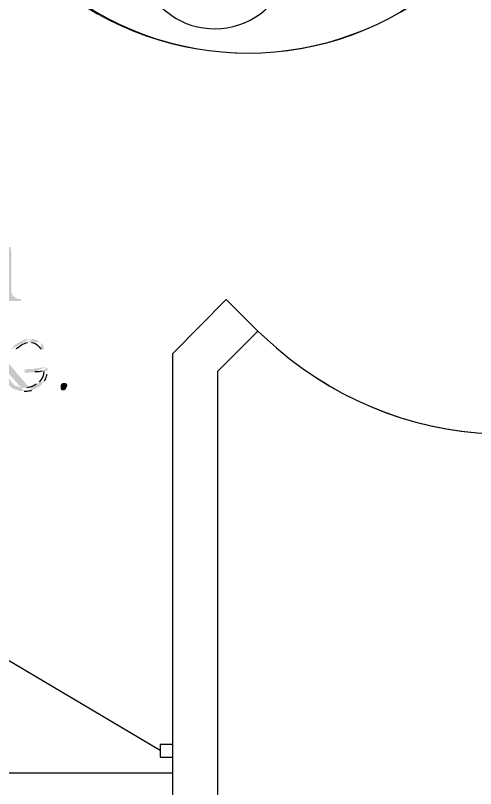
# Model space of a CAD drawing. Header units: inches. Extents: x -167 to 6071, y -6287 to -2731.
# Drawn here: x 546.9 to 583.4, y -5935.3 to -5874.1 of the extents above; entities that cross this region are included whole.
import ezdxf

# ---------------------------------------------------------------- set-up
doc = ezdxf.new("R2010")
doc.units = ezdxf.units.IN
doc.header["$LTSCALE"] = 96
doc.header["$MEASUREMENT"] = 0
doc.layers.add('Doors', color=5, linetype='Continuous', lineweight=9)
doc.layers.add('Furniture', color=7, linetype='Continuous', lineweight=5, true_color=0x994d00)
doc.layers.add('PDF_Geometry', color=7, linetype='Continuous', true_color=0x4a4a4a)
doc.layers.add('PDF_Solid Fills', color=7, linetype='Continuous')

msp = doc.modelspace()

# ---------------------------------------------------------------- hatches: boundary and pattern name
at = {"layer": 'PDF_Solid Fills', "transparency": 33554559}
h = msp.add_hatch(color=256, dxfattribs=at)
h.paths.add_polyline_path([(545.13, -5891.242), (544.97, -5891.295)], flags=0)
h.paths.add_polyline_path([(543.957, -5891.669), (543.797, -5891.829), (544.703, -5891.882), (544.863, -5891.882)], flags=0)
h.paths.add_polyline_path([(545.557, -5892.469), (545.61, -5892.735), (545.61, -5895.935), (545.557, -5896.149), (545.45, -5896.309), (545.29, -5896.415), (544.863, -5896.522), (544.863, -5896.682), (547.37, -5896.682), (547.37, -5896.522), (547.157, -5896.522), (546.997, -5896.469), (546.837, -5896.362), (546.677, -5896.202), (546.623, -5895.989), (546.623, -5892.895), (546.57, -5892.629), (546.57, -5892.415)], flags=0)
h.paths.add_polyline_path([(545.77, -5891.349), (545.557, -5891.295), (545.343, -5891.295)], flags=0)
h = msp.add_hatch(color=256, dxfattribs=at)
h.paths.add_polyline_path([(548.117, -5899.669), (548.063, -5899.669), (547.957, -5899.722), (547.743, -5899.722), (547.21, -5899.989), (547.157, -5899.989), (547.05, -5900.095), (546.837, -5900.202), (546.783, -5900.309), (546.677, -5900.415), (546.623, -5900.469), (546.517, -5900.575)], flags=0)
h.paths.add_polyline_path([(545.983, -5901.962), (545.983, -5902.335), (546.037, -5902.442), (546.037, -5902.709), (546.09, -5902.815), (546.143, -5902.922), (546.197, -5903.029), (546.25, -5903.135), (546.303, -5903.189), (546.357, -5903.295), (546.463, -5903.402), (546.57, -5903.455), (546.623, -5903.562), (546.943, -5903.722), (547.05, -5903.722), (547.263, -5903.829), (547.637, -5903.829)], flags=0)
h.paths.add_polyline_path([(548.223, -5903.775), (548.65, -5903.562), (547.37, -5903.562), (547.157, -5903.455), (547.05, -5903.455), (546.837, -5903.349), (546.783, -5903.242), (546.677, -5903.189), (546.623, -5903.135), (546.57, -5903.029), (546.517, -5902.975), (546.463, -5902.869), (546.41, -5902.762), (546.357, -5902.655), (546.303, -5902.549), (546.303, -5901.802), (546.357, -5901.695), (546.357, -5901.589)], flags=0)
h.paths.add_polyline_path([(546.89, -5900.629), (546.943, -5900.575), (546.997, -5900.469)], flags=0)
h.paths.add_polyline_path([(547.903, -5899.989), (548.01, -5899.989), (548.117, -5899.935), (548.863, -5899.935), (548.81, -5899.882), (548.49, -5899.722), (548.383, -5899.722), (548.277, -5899.669)], flags=0)
h = msp.add_hatch(color=256, dxfattribs=at)
h.paths.add_polyline_path([(548.863, -5899.935), (548.117, -5899.935), (548.223, -5899.989)], flags=0)
h.paths.add_polyline_path([(548.97, -5900.522), (549.077, -5900.575), (549.183, -5900.522), (549.183, -5900.309), (549.13, -5900.202), (549.077, -5900.095), (548.97, -5900.042)], flags=0)
h = msp.add_hatch(color=256, dxfattribs=at)
h.paths.add_polyline_path([(549.343, -5901.909), (548.757, -5902.015), (548.49, -5902.015), (548.383, -5902.069), (547.903, -5902.069), (547.797, -5902.122), (547.69, -5902.122), (547.637, -5902.229), (547.69, -5902.335), (547.743, -5902.335), (547.85, -5902.389), (547.957, -5902.389), (548.063, -5902.335), (548.383, -5902.335), (548.49, -5902.282)], flags=0)
h.paths.add_polyline_path([(549.077, -5902.229), (549.183, -5902.229), (549.503, -5902.175), (549.503, -5902.069), (549.45, -5901.962)], flags=0)
h = msp.add_hatch(color=256, dxfattribs=at)
h.paths.add_polyline_path([(549.503, -5902.175), (549.183, -5902.229), (549.183, -5902.282)], flags=0)
h.paths.add_polyline_path([(548.81, -5903.135), (548.703, -5903.189), (548.703, -5903.242), (548.597, -5903.295)], flags=0)
h.paths.add_polyline_path([(547.85, -5903.562), (547.69, -5903.562), (548.65, -5903.562), (548.757, -5903.509), (548.81, -5903.455), (548.917, -5903.402), (549.023, -5903.295), (549.077, -5903.189), (549.183, -5903.135), (549.237, -5903.029)], flags=0)
h.paths.add_polyline_path([(549.45, -5902.495), (549.503, -5902.389), (549.503, -5902.282)], flags=0)
msp.add_hatch(color=256, dxfattribs=at).paths.add_polyline_path([(550.73, -5903.775), (550.623, -5903.775), (550.57, -5903.722), (550.517, -5903.615), (550.517, -5903.402), (550.57, -5903.295), (550.677, -5903.189), (550.943, -5903.189), (550.997, -5903.242), (551.05, -5903.349), (551.05, -5903.402), (550.997, -5903.562), (550.943, -5903.615), (550.943, -5903.669), (550.837, -5903.775)])

# ---------------------------------------------------------------- linework, layer by layer
at = {"layer": 'Doors', "transparency": 33554687}
for points in [[(548.437, -5870.069), (549.877, -5871.509, 0.364513), (581.023, -5871.242), (582.303, -5870.015)], [(566.143, -5899.082), (567.637, -5900.415, 0.371263), (604.33, -5900.469), (605.717, -5899.082)]]:
    msp.add_lwpolyline(points, format="xyb", dxfattribs=at)
msp.add_lwpolyline([(558.41, -5932.309), (529.183, -5914.975)], dxfattribs=at)
msp.add_lwpolyline([(558.41, -5932.842), (559.423, -5932.842), (559.423, -5931.829), (558.41, -5931.829)], close=True, dxfattribs=at)
at = {"layer": 'Furniture', "transparency": 33554687}
msp.add_lwpolyline([(523.423, -5934.069), (559.423, -5934.069)], dxfattribs=at)
at = {"layer": 'PDF_Geometry'}
for points in [[(548.49, -5870.015), (549.77, -5871.242, 0.371843), (581.023, -5871.242), (582.303, -5870.015)], [(566.143, -5899.082), (567.637, -5900.415, 0.373797), (604.223, -5900.415), (605.717, -5899.082)]]:
    msp.add_lwpolyline(points, format="xyb", dxfattribs=at)
at = {"layer": 'PDF_Geometry', "color": 7}
msp.add_lwpolyline([(559.423, -5994.069), (559.423, -5900.842), (563.637, -5896.575), (566.143, -5899.082), (562.943, -5902.282), (562.943, -6048.575)], dxfattribs=at)
at = {"layer": 'PDF_Geometry'}
for points in [[(558.41, -5932.309), (529.183, -5914.975)], [(523.423, -5934.069), (559.423, -5934.069)]]:
    msp.add_lwpolyline(points, dxfattribs=at)
msp.add_lwpolyline([(558.41, -5932.842), (559.423, -5932.842), (559.423, -5931.829), (558.41, -5931.829)], close=True, dxfattribs=at)
for points in [[(556.81, -5870.069), (557.956, -5876.372), (566.462, -5876.931), (568.437, -5870.922)], [(546.997, -5900.469), (547.264, -5900.278), (547.564, -5900.026), (547.903, -5899.989)], [(548.223, -5899.989), (548.553, -5899.989), (548.79, -5900.268), (548.97, -5900.522)], [(548.49, -5902.282), (548.885, -5902.311), (548.817, -5902.23), (549.077, -5902.229)], [(549.183, -5902.282), (549.11, -5902.891), (549.08, -5902.727), (548.81, -5903.135)], [(549.237, -5903.029), (549.431, -5902.696), (549.348, -5902.734), (549.45, -5902.495)], [(548.597, -5903.295), (548.35, -5903.423), (548.13, -5903.548), (547.85, -5903.562)], [(547.637, -5903.829), (548.096, -5903.858), (547.942, -5903.793), (548.223, -5903.775)]]:
    msp.add_open_spline(points, degree=3, dxfattribs=at)

doc.saveas('drawing.dxf')
